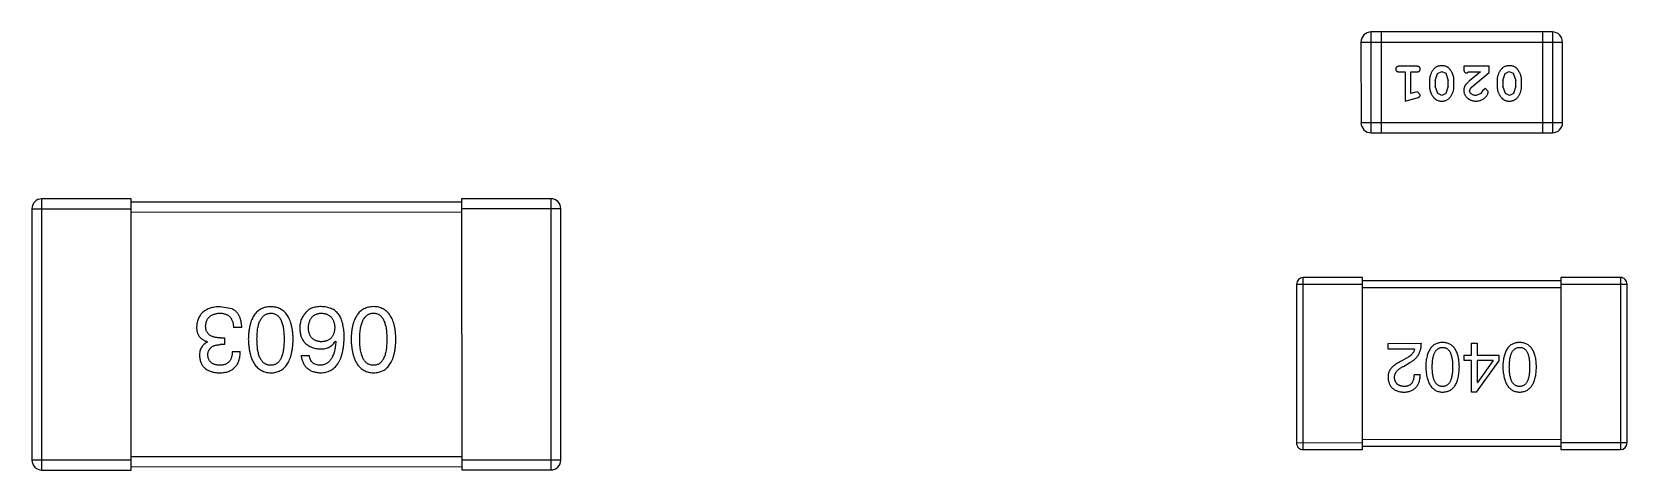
# Model space of a CAD drawing. Header units: inches. Extents: x -29 to 164, y -51 to 83.
# Drawn here: x 15.837 to 20.663, y 14.615 to 15.939 of the extents above; entities that cross this region are included whole.
import ezdxf

# ---------------------------------------------------------------- set-up
doc = ezdxf.new("R2010")
doc.units = ezdxf.units.IN
doc.header["$LTSCALE"] = 1.21
doc.header["$MEASUREMENT"] = 0
doc.layers.get('0').update_dxf_attribs({"linetype": 'CONTINUOUS'})

msp = doc.modelspace()

# ---------------------------------------------------------------- linework, layer by layer
at = {"color": 7, "linetype": 'Continuous'}
for p, q in [((20.437, 15.9394), (19.8884, 15.9393)), ((19.8884, 15.6345), (19.8884, 15.9393)), ((19.9189, 15.9393), (19.9189, 15.6345)), ((20.4065, 15.9394), (20.4066, 15.6346)), ((20.437, 15.9394), (20.4371, 15.6346)), ((19.8579, 15.9088), (20.4675, 15.9089)), ((19.8579, 15.9088), (19.858, 15.665)), ((20.4676, 15.6651), (20.4675, 15.9089)), ((20.0259, 15.8357), (19.9739, 15.8357)), ((20.169, 15.8357), (20.169, 15.8279)), ((20.2461, 15.8357), (20.169, 15.8357)), ((20.2461, 15.8169), (20.2461, 15.8357)), ((19.9739, 15.8184), (19.9913, 15.8184)), ((19.9913, 15.8184), (19.9913, 15.7303)), ((20.0086, 15.7534), (20.0086, 15.8184)), ((20.0086, 15.8184), (20.0259, 15.8184)), ((20.0652, 15.7927), (20.0652, 15.7749)), ((20.0825, 15.7924), (20.0897, 15.8142)), ((20.0825, 15.7924), (20.0825, 15.7752)), ((20.0897, 15.8142), (20.102, 15.82)), ((20.102, 15.82), (20.1142, 15.8147)), ((20.1142, 15.8147), (20.1218, 15.7924)), ((20.1218, 15.7752), (20.1218, 15.7924)), ((20.1391, 15.7749), (20.1391, 15.7927)), ((20.1777, 15.8153), (20.1832, 15.8184)), ((20.1832, 15.8184), (20.2194, 15.8184)), ((20.2194, 15.8184), (20.1858, 15.7914)), ((20.1911, 15.7719), (20.2461, 15.8169)), ((20.2697, 15.7927), (20.2697, 15.775)), ((20.287, 15.7924), (20.2943, 15.8142)), ((20.287, 15.7924), (20.287, 15.7752)), ((20.2943, 15.8142), (20.3065, 15.82)), ((20.3065, 15.82), (20.3187, 15.8147)), ((20.3187, 15.8147), (20.3263, 15.7925)), ((20.3263, 15.7752), (20.3263, 15.7925)), ((20.3436, 15.775), (20.3436, 15.7927)), ((19.9913, 15.7303), (20.0278, 15.7402)), ((20.0236, 15.7576), (20.0086, 15.7534)), ((20.029, 15.7586), (20.0236, 15.7576)), ((20.0369, 15.7494), (20.029, 15.7586)), ((20.0901, 15.7529), (20.0825, 15.7752)), ((20.1022, 15.7476), (20.0901, 15.7529)), ((20.1146, 15.7534), (20.1022, 15.7476)), ((20.1218, 15.7752), (20.1146, 15.7534)), ((20.1863, 15.7622), (20.1911, 15.7719)), ((20.2207, 15.753), (20.2058, 15.7476)), ((20.2257, 15.7615), (20.2207, 15.753)), ((20.2341, 15.7681), (20.2257, 15.7615)), ((20.243, 15.7597), (20.2341, 15.7681)), ((20.2946, 15.7529), (20.287, 15.7752)), ((20.3067, 15.7477), (20.2946, 15.7529)), ((20.3191, 15.7535), (20.3067, 15.7477)), ((20.3263, 15.7752), (20.3191, 15.7535)), ((20.4676, 15.6651), (19.858, 15.665)), ((19.8884, 15.6345), (20.4371, 15.6346)), ((15.8373, 15.405), (16.1373, 15.4051)), ((15.8373, 15.405), (15.8374, 14.645)), ((16.1373, 15.4351), (15.8673, 15.435)), ((15.8674, 14.615), (15.8673, 15.435)), ((16.1374, 14.6151), (16.1373, 15.4351)), ((17.1373, 15.4253), (16.1373, 15.4251)), ((16.1373, 15.3951), (17.1373, 15.3953)), ((17.1373, 15.4353), (17.1374, 14.6153)), ((17.4073, 15.4353), (17.1373, 15.4353)), ((17.1373, 15.4053), (17.4373, 15.4053)), ((17.4073, 15.4353), (17.4074, 14.6153)), ((17.4374, 14.6453), (17.4373, 15.4053)), ((19.6628, 15.1768), (19.8628, 15.1769)), ((19.6628, 15.1768), (19.6629, 14.6968)), ((19.8628, 15.1969), (19.6828, 15.1968)), ((19.6829, 14.6768), (19.6828, 15.1968)), ((19.8629, 14.6769), (19.8628, 15.1969)), ((20.4628, 15.187), (19.8628, 15.1869)), ((19.8628, 15.1669), (20.4628, 15.167)), ((20.4628, 15.197), (20.4629, 14.677)), ((20.6428, 15.197), (20.4628, 15.197)), ((20.4628, 15.177), (20.6628, 15.177)), ((20.6428, 15.197), (20.6429, 14.677)), ((20.6629, 14.697), (20.6628, 15.177)), ((16.4426, 15.1023), (16.4065, 15.1089)), ((16.4076, 15.0149), (16.4196, 15.0149)), ((16.4196, 15.0149), (16.4196, 14.9941)), ((16.4721, 15.0455), (16.447, 15.0455)), ((16.3683, 15.0017), (16.3683, 15.0028)), ((16.4196, 14.9941), (16.4065, 14.9941)), ((16.4437, 14.9733), (16.4677, 14.9734)), ((16.6518, 14.9614), (16.6759, 14.9614)), ((16.7556, 15.0051), (16.7567, 15.004)), ((19.9397, 14.9981), (20.0405, 14.9982)), ((19.9397, 14.9809), (19.9397, 14.9981)), ((20.02, 14.9809), (19.9397, 14.9809)), ((20.1696, 14.9466), (20.1696, 14.9621)), ((20.1696, 14.9621), (20.1917, 14.9621)), ((20.1917, 14.9621), (20.1917, 14.9982)), ((20.1917, 14.9982), (20.2097, 14.9982)), ((20.2097, 14.9982), (20.2097, 14.9621)), ((20.2097, 14.9621), (20.2745, 14.9622)), ((20.2745, 14.9622), (20.2745, 14.9441)), ((19.9954, 14.9531), (19.9798, 14.9441)), ((19.9864, 14.9285), (20.0061, 14.94)), ((20.1917, 14.9466), (20.1696, 14.9466)), ((20.1917, 14.8507), (20.1917, 14.9466)), ((20.2073, 14.8507), (20.2745, 14.9441)), ((20.2097, 14.9466), (20.2097, 14.8794)), ((20.2573, 14.9466), (20.2097, 14.9466)), ((20.2573, 14.9466), (20.2106, 14.8794)), ((20.0184, 14.9039), (20.0372, 14.9039)), ((20.2097, 14.8794), (20.2106, 14.8794)), ((20.2073, 14.8507), (20.1917, 14.8507)), ((19.8629, 14.6969), (19.6629, 14.6968)), ((19.6829, 14.6768), (19.8629, 14.6769)), ((20.4629, 14.707), (19.8629, 14.7069)), ((19.8629, 14.6869), (20.4629, 14.687)), ((20.6629, 14.697), (20.4629, 14.697)), ((20.4629, 14.677), (20.6429, 14.677)), ((16.1374, 14.6451), (15.8374, 14.645)), ((17.1374, 14.6553), (16.1374, 14.6551)), ((16.1374, 14.6251), (17.1374, 14.6253)), ((17.4374, 14.6453), (17.1374, 14.6453)), ((15.8674, 14.615), (16.1374, 14.6151)), ((17.1374, 14.6153), (17.4074, 14.6153))]:
    msp.add_line(p, q, dxfattribs=at)
for centre, radius, start, end in [((19.8884, 15.9088), 0.0305, 90.012, 180.012), ((20.437, 15.9089), 0.0305, 0.012, 90.012), ((19.8884, 15.665), 0.0305, 180.012, 270.012), ((20.4371, 15.6651), 0.0305, 270.012, 0.012), ((15.8673, 15.405), 0.03, 90.012, 180.012), ((17.4073, 15.4053), 0.03, 0.012, 90.012), ((19.6828, 15.1768), 0.02, 90.012, 180.012), ((20.6428, 15.177), 0.02, 0.012, 90.012), ((19.6829, 14.6968), 0.02, 180.012, 270.012), ((20.6429, 14.697), 0.02, 270.012, 0.012), ((15.8674, 14.645), 0.03, 180.012, 270.012), ((17.4074, 14.6453), 0.03, 270.012, 0.012)]:
    msp.add_arc(centre, radius, start, end, dxfattribs=at)
for points, knots in [([(19.9739, 15.8357), (19.973, 15.8357), (19.9714, 15.8356), (19.969, 15.8352), (19.9671, 15.8344), (19.9655, 15.8334), (19.9644, 15.832), (19.9635, 15.8305), (19.963, 15.8288), (19.963, 15.8276), (19.9629, 15.827)], [0, 0, 0, 0, 0.169012, 0.317488, 0.445429, 0.560977, 0.67065, 0.776666, 0.88492, 1, 1, 1, 1]), ([(20.0369, 15.8271), (20.0368, 15.8277), (20.0368, 15.8288), (20.0363, 15.8305), (20.0354, 15.832), (20.0343, 15.8334), (20.0327, 15.8345), (20.0308, 15.8352), (20.0284, 15.8356), (20.0268, 15.8357), (20.0259, 15.8357)], [0, 0, 0, 0, 0.115051, 0.223278, 0.329269, 0.437893, 0.554681, 0.682591, 0.83103, 1, 1, 1, 1]), ([(20.1021, 15.8373), (20.1006, 15.8373), (20.0978, 15.8372), (20.0937, 15.8365), (20.0899, 15.8353), (20.0863, 15.8337), (20.083, 15.8317), (20.08, 15.8292), (20.0771, 15.8263), (20.0747, 15.8229), (20.0725, 15.8193), (20.0705, 15.8156), (20.0689, 15.8119), (20.0675, 15.8081), (20.0665, 15.8043), (20.0657, 15.8005), (20.0653, 15.7966), (20.0652, 15.794), (20.0652, 15.7927)], [0, 0, 0, 0, 0.067217, 0.131051, 0.19272, 0.252824, 0.312745, 0.373449, 0.436041, 0.501494, 0.567761, 0.632087, 0.695096, 0.757109, 0.817993, 0.878657, 0.939311, 1, 1, 1, 1]), ([(20.1391, 15.7927), (20.1391, 15.7938), (20.1391, 15.7959), (20.1388, 15.7991), (20.1383, 15.8022), (20.1376, 15.8053), (20.1367, 15.8083), (20.1356, 15.8113), (20.1343, 15.8143), (20.1328, 15.8172), (20.1313, 15.8199), (20.1296, 15.8224), (20.128, 15.8247), (20.1264, 15.8269), (20.1246, 15.8287), (20.123, 15.8304), (20.1212, 15.8318), (20.1189, 15.8334), (20.1157, 15.835), (20.1115, 15.8363), (20.1069, 15.8372), (20.1037, 15.8372), (20.1021, 15.8373)], [0, 0, 0, 0, 0.049886, 0.09882, 0.148132, 0.19689, 0.246038, 0.295176, 0.345305, 0.395692, 0.445312, 0.491875, 0.535813, 0.577009, 0.616081, 0.652689, 0.687585, 0.720206, 0.785062, 0.85223, 0.923759, 1, 1, 1, 1]), ([(20.3066, 15.8373), (20.3051, 15.8373), (20.3023, 15.8372), (20.2982, 15.8365), (20.2944, 15.8354), (20.2908, 15.8338), (20.2875, 15.8318), (20.2845, 15.8292), (20.2817, 15.8263), (20.2792, 15.8229), (20.277, 15.8193), (20.2751, 15.8156), (20.2734, 15.8119), (20.272, 15.8082), (20.271, 15.8044), (20.2702, 15.8005), (20.2698, 15.7966), (20.2697, 15.794), (20.2697, 15.7927)], [0, 0, 0, 0, 0.067217, 0.131051, 0.19272, 0.252824, 0.312745, 0.373449, 0.436041, 0.501494, 0.567761, 0.632087, 0.695096, 0.757109, 0.817993, 0.878657, 0.939311, 1, 1, 1, 1]), ([(20.3436, 15.7927), (20.3436, 15.7938), (20.3436, 15.7959), (20.3433, 15.7991), (20.3428, 15.8022), (20.3421, 15.8053), (20.3412, 15.8084), (20.3401, 15.8114), (20.3388, 15.8143), (20.3374, 15.8172), (20.3358, 15.8199), (20.3342, 15.8225), (20.3325, 15.8248), (20.3309, 15.8269), (20.3292, 15.8288), (20.3275, 15.8304), (20.3257, 15.8319), (20.3234, 15.8334), (20.3202, 15.8351), (20.316, 15.8364), (20.3114, 15.8372), (20.3082, 15.8373), (20.3066, 15.8373)], [0, 0, 0, 0, 0.049886, 0.09882, 0.148132, 0.19689, 0.246038, 0.295176, 0.345305, 0.395692, 0.445312, 0.491875, 0.535813, 0.577009, 0.616081, 0.652689, 0.687585, 0.720206, 0.785062, 0.85223, 0.923759, 1, 1, 1, 1]), ([(19.9629, 15.827), (19.963, 15.8264), (19.963, 15.8252), (19.9635, 15.8236), (19.9644, 15.8221), (19.9655, 15.8207), (19.9671, 15.8197), (19.969, 15.8189), (19.9714, 15.8184), (19.973, 15.8184), (19.9739, 15.8184)], [0, 0, 0, 0, 0.11517, 0.223509, 0.328254, 0.438012, 0.553651, 0.682263, 0.830856, 1, 1, 1, 1]), ([(20.0259, 15.8184), (20.0268, 15.8184), (20.0284, 15.8185), (20.0308, 15.8189), (20.0327, 15.8197), (20.0343, 15.8207), (20.0354, 15.8221), (20.0363, 15.8236), (20.0368, 15.8253), (20.0368, 15.8264), (20.0369, 15.8271)], [0, 0, 0, 0, 0.169102, 0.317658, 0.446239, 0.563118, 0.671828, 0.776546, 0.884858, 1, 1, 1, 1]), ([(20.169, 15.8279), (20.169, 15.8268), (20.1691, 15.8248), (20.1695, 15.8221), (20.1702, 15.8199), (20.1713, 15.8181), (20.1726, 15.8168), (20.1741, 15.8159), (20.1758, 15.8154), (20.177, 15.8153), (20.1777, 15.8153)], [0, 0, 0, 0, 0.1844, 0.34094, 0.473574, 0.586824, 0.690029, 0.789175, 0.890445, 1, 1, 1, 1]), ([(20.1858, 15.7914), (20.1849, 15.7906), (20.1832, 15.7891), (20.1808, 15.7869), (20.1787, 15.7848), (20.1769, 15.7828), (20.1753, 15.7809), (20.1739, 15.7792), (20.1728, 15.7775), (20.1717, 15.7755), (20.1706, 15.7729), (20.1697, 15.7698), (20.1691, 15.7665), (20.1691, 15.7642), (20.169, 15.7631)], [0, 0, 0, 0, 0.103002, 0.197728, 0.285279, 0.365235, 0.437224, 0.502446, 0.560545, 0.611446, 0.707576, 0.80349, 0.900532, 1, 1, 1, 1]), ([(20.0278, 15.7402), (20.0287, 15.7404), (20.0303, 15.7409), (20.0323, 15.7418), (20.034, 15.7427), (20.0352, 15.7437), (20.036, 15.7449), (20.0365, 15.7462), (20.0369, 15.7477), (20.0369, 15.7488), (20.0369, 15.7494)], [0, 0, 0, 0, 0.187321, 0.344927, 0.475328, 0.579604, 0.674244, 0.773631, 0.882025, 1, 1, 1, 1]), ([(20.0652, 15.7749), (20.0652, 15.7738), (20.0653, 15.7717), (20.0655, 15.7685), (20.0661, 15.7654), (20.0668, 15.7623), (20.0677, 15.7592), (20.0688, 15.7562), (20.0701, 15.7532), (20.0716, 15.7504), (20.0732, 15.7476), (20.0748, 15.7451), (20.0765, 15.7428), (20.0781, 15.7407), (20.0799, 15.7388), (20.0816, 15.7372), (20.0833, 15.7357), (20.0857, 15.7342), (20.0888, 15.7326), (20.093, 15.7313), (20.0976, 15.7305), (20.1007, 15.7304), (20.1023, 15.7303)], [0, 0, 0, 0, 0.049855, 0.099516, 0.148482, 0.19758, 0.246804, 0.296268, 0.346517, 0.397047, 0.446826, 0.49336, 0.537801, 0.579207, 0.617974, 0.654833, 0.689171, 0.722088, 0.786392, 0.853518, 0.924186, 1, 1, 1, 1]), ([(20.1023, 15.7303), (20.1038, 15.7304), (20.1066, 15.7304), (20.1107, 15.7311), (20.1145, 15.7323), (20.1181, 15.7338), (20.1214, 15.7359), (20.1244, 15.7384), (20.1272, 15.7414), (20.1297, 15.7448), (20.1319, 15.7484), (20.1338, 15.7521), (20.1355, 15.7558), (20.1368, 15.7595), (20.1379, 15.7633), (20.1386, 15.7672), (20.1391, 15.771), (20.1391, 15.7736), (20.1391, 15.7749)], [0, 0, 0, 0, 0.06692, 0.130834, 0.19258, 0.252759, 0.312631, 0.373411, 0.436359, 0.501894, 0.568244, 0.632472, 0.69556, 0.757163, 0.818592, 0.878885, 0.939235, 1, 1, 1, 1]), ([(20.169, 15.7631), (20.1691, 15.762), (20.1691, 15.7598), (20.1696, 15.7565), (20.1704, 15.7534), (20.1716, 15.7505), (20.173, 15.7476), (20.1748, 15.7449), (20.1769, 15.7423), (20.1793, 15.7399), (20.182, 15.7376), (20.1848, 15.7357), (20.1878, 15.734), (20.1911, 15.7326), (20.1945, 15.7316), (20.1981, 15.7309), (20.2018, 15.7304), (20.2044, 15.7304), (20.2057, 15.7303)], [0, 0, 0, 0, 0.060981, 0.120256, 0.178148, 0.236115, 0.293993, 0.352864, 0.413358, 0.476056, 0.539296, 0.602396, 0.665116, 0.728325, 0.792919, 0.859317, 0.928302, 1, 1, 1, 1]), ([(20.2058, 15.7476), (20.2044, 15.7477), (20.2017, 15.7478), (20.1979, 15.7486), (20.1945, 15.75), (20.1917, 15.7519), (20.1893, 15.7542), (20.1876, 15.7567), (20.1865, 15.7594), (20.1864, 15.7612), (20.1863, 15.7622)], [0, 0, 0, 0, 0.156344, 0.299348, 0.4327, 0.561, 0.682299, 0.791883, 0.89611, 1, 1, 1, 1]), ([(20.2057, 15.7303), (20.2074, 15.7304), (20.2108, 15.7305), (20.2157, 15.7314), (20.2204, 15.7328), (20.2249, 15.7348), (20.2291, 15.7372), (20.2327, 15.7401), (20.2359, 15.7433), (20.2384, 15.7469), (20.2404, 15.7505), (20.2418, 15.7538), (20.2428, 15.7568), (20.2429, 15.7588), (20.243, 15.7597)], [0, 0, 0, 0, 0.098286, 0.193983, 0.289056, 0.384352, 0.477435, 0.566197, 0.652355, 0.737986, 0.818188, 0.887401, 0.94802, 1, 1, 1, 1]), ([(20.2697, 15.775), (20.2697, 15.7739), (20.2698, 15.7717), (20.2701, 15.7686), (20.2706, 15.7654), (20.2713, 15.7623), (20.2722, 15.7593), (20.2733, 15.7563), (20.2746, 15.7533), (20.2761, 15.7504), (20.2777, 15.7477), (20.2793, 15.7451), (20.281, 15.7428), (20.2827, 15.7407), (20.2844, 15.7388), (20.2861, 15.7372), (20.2878, 15.7358), (20.2902, 15.7342), (20.2934, 15.7326), (20.2975, 15.7313), (20.3021, 15.7305), (20.3052, 15.7304), (20.3069, 15.7304)], [0, 0, 0, 0, 0.049855, 0.099516, 0.148482, 0.19758, 0.246804, 0.296268, 0.346517, 0.397047, 0.446826, 0.49336, 0.537801, 0.579207, 0.617974, 0.654833, 0.689171, 0.722088, 0.786392, 0.853518, 0.924186, 1, 1, 1, 1]), ([(20.3069, 15.7304), (20.3083, 15.7304), (20.3111, 15.7305), (20.3152, 15.7312), (20.319, 15.7323), (20.3226, 15.7339), (20.3259, 15.736), (20.3289, 15.7385), (20.3317, 15.7414), (20.3342, 15.7448), (20.3364, 15.7484), (20.3383, 15.7521), (20.34, 15.7558), (20.3413, 15.7596), (20.3424, 15.7634), (20.3431, 15.7672), (20.3436, 15.7711), (20.3436, 15.7737), (20.3436, 15.775)], [0, 0, 0, 0, 0.06692, 0.130834, 0.19258, 0.252759, 0.312631, 0.373411, 0.436359, 0.501894, 0.568244, 0.632472, 0.69556, 0.757163, 0.818592, 0.878885, 0.939235, 1, 1, 1, 1]), ([(16.4065, 15.1089), (16.4038, 15.1087), (16.3984, 15.1085), (16.3907, 15.1076), (16.3835, 15.1061), (16.3767, 15.1043), (16.3705, 15.1021), (16.3648, 15.0993), (16.3595, 15.0962), (16.3548, 15.0926), (16.3506, 15.0885), (16.3469, 15.084), (16.3437, 15.079), (16.341, 15.0736), (16.3388, 15.0677), (16.3372, 15.0614), (16.336, 15.0547), (16.3356, 15.05), (16.3355, 15.0476)], [0, 0, 0, 0, 0.078078, 0.151942, 0.221594, 0.28726, 0.350176, 0.409768, 0.467648, 0.523784, 0.578904, 0.634014, 0.689819, 0.746826, 0.805875, 0.867063, 0.931764, 1, 1, 1, 1]), ([(16.5597, 15.1089), (16.5571, 15.1088), (16.5519, 15.1085), (16.5444, 15.1073), (16.5374, 15.1052), (16.5309, 15.1025), (16.5249, 15.0989), (16.5193, 15.0946), (16.5143, 15.0896), (16.5098, 15.0837), (16.5059, 15.0772), (16.5024, 15.0698), (16.4994, 15.0618), (16.4969, 15.053), (16.4949, 15.0434), (16.4934, 15.0331), (16.4924, 15.0221), (16.4921, 15.0144), (16.492, 15.0105)], [0, 0, 0, 0, 0.059134, 0.115603, 0.169236, 0.221572, 0.273254, 0.32474, 0.377319, 0.431815, 0.488555, 0.548609, 0.612242, 0.680182, 0.75251, 0.829782, 0.91231, 1, 1, 1, 1]), ([(16.6275, 15.0105), (16.6274, 15.0145), (16.6271, 15.0221), (16.6261, 15.0332), (16.6246, 15.0435), (16.6226, 15.053), (16.6201, 15.0618), (16.6171, 15.0699), (16.6137, 15.0772), (16.6096, 15.0837), (16.6052, 15.0896), (16.6002, 15.0947), (16.5946, 15.0989), (16.5886, 15.1025), (16.5821, 15.1052), (16.5751, 15.1073), (16.5676, 15.1085), (16.5624, 15.1088), (16.5597, 15.1089)], [0, 0, 0, 0, 0.087693, 0.170223, 0.247496, 0.319826, 0.387768, 0.451403, 0.511459, 0.568358, 0.622671, 0.675251, 0.726739, 0.778422, 0.830759, 0.884394, 0.940865, 1, 1, 1, 1]), ([(16.7163, 15.1089), (16.7135, 15.109), (16.7081, 15.1091), (16.7003, 15.1084), (16.6931, 15.1073), (16.6866, 15.1055), (16.6807, 15.1032), (16.6755, 15.1002), (16.6709, 15.0968), (16.6684, 15.0939), (16.6671, 15.0925)], [0, 0, 0, 0, 0.156782, 0.301945, 0.436395, 0.561474, 0.678489, 0.78853, 0.894967, 1, 1, 1, 1]), ([(16.7676, 15.0827), (16.7662, 15.0847), (16.7632, 15.0887), (16.758, 15.0938), (16.7523, 15.0983), (16.7461, 15.102), (16.7394, 15.1049), (16.7321, 15.107), (16.7244, 15.1085), (16.719, 15.1088), (16.7163, 15.1089)], [0, 0, 0, 0, 0.125033, 0.246266, 0.36603, 0.485265, 0.606781, 0.732144, 0.862551, 1, 1, 1, 1]), ([(16.8706, 15.109), (16.868, 15.1088), (16.8628, 15.1086), (16.8553, 15.1073), (16.8483, 15.1053), (16.8418, 15.1025), (16.8357, 15.099), (16.8302, 15.0947), (16.8252, 15.0896), (16.8207, 15.0838), (16.8167, 15.0772), (16.8133, 15.0699), (16.8103, 15.0618), (16.8078, 15.053), (16.8058, 15.0435), (16.8043, 15.0332), (16.8033, 15.0221), (16.803, 15.0145), (16.8029, 15.0106)], [0, 0, 0, 0, 0.059134, 0.115603, 0.169236, 0.221572, 0.273254, 0.32474, 0.377319, 0.431815, 0.488555, 0.548609, 0.612242, 0.680182, 0.75251, 0.829782, 0.91231, 1, 1, 1, 1]), ([(16.9384, 15.0106), (16.9383, 15.0145), (16.938, 15.0222), (16.937, 15.0332), (16.9355, 15.0435), (16.9335, 15.0531), (16.931, 15.0619), (16.928, 15.0699), (16.9245, 15.0773), (16.9205, 15.0838), (16.916, 15.0897), (16.911, 15.0947), (16.9055, 15.099), (16.8995, 15.1026), (16.893, 15.1053), (16.886, 15.1074), (16.8784, 15.1086), (16.8733, 15.1088), (16.8706, 15.109)], [0, 0, 0, 0, 0.087693, 0.170223, 0.247496, 0.319826, 0.387768, 0.451403, 0.511459, 0.568358, 0.622671, 0.675251, 0.726739, 0.778422, 0.830759, 0.884394, 0.940865, 1, 1, 1, 1]), ([(16.3628, 15.0509), (16.3629, 15.0524), (16.3631, 15.0552), (16.3639, 15.0594), (16.3649, 15.0632), (16.3662, 15.0668), (16.3678, 15.0702), (16.3697, 15.0733), (16.372, 15.076), (16.3745, 15.0786), (16.3773, 15.0809), (16.3805, 15.0829), (16.3839, 15.0846), (16.3876, 15.0861), (16.3917, 15.0872), (16.396, 15.0882), (16.4006, 15.0889), (16.4038, 15.0891), (16.4054, 15.0892)], [0, 0, 0, 0, 0.068514, 0.133941, 0.195994, 0.255362, 0.312994, 0.369441, 0.424687, 0.480522, 0.537148, 0.594801, 0.654411, 0.716817, 0.781981, 0.850498, 0.923306, 1, 1, 1, 1]), ([(16.4054, 15.0892), (16.407, 15.0892), (16.4102, 15.0891), (16.4148, 15.0886), (16.4191, 15.0877), (16.4231, 15.0865), (16.4268, 15.085), (16.4302, 15.0831), (16.4333, 15.0809), (16.4361, 15.0783), (16.4385, 15.0754), (16.4407, 15.0721), (16.4425, 15.0685), (16.444, 15.0646), (16.4453, 15.0603), (16.4461, 15.0556), (16.4468, 15.0507), (16.4469, 15.0472), (16.447, 15.0455)], [0, 0, 0, 0, 0.071272, 0.13882, 0.201858, 0.262757, 0.320043, 0.376709, 0.431462, 0.486034, 0.541209, 0.597703, 0.65589, 0.717768, 0.782056, 0.850407, 0.92277, 1, 1, 1, 1]), ([(16.4721, 15.0455), (16.472, 15.0473), (16.4719, 15.0508), (16.4715, 15.0559), (16.4708, 15.0607), (16.4699, 15.0654), (16.4688, 15.0698), (16.4675, 15.0739), (16.4659, 15.0778), (16.4642, 15.0815), (16.4623, 15.085), (16.4601, 15.0882), (16.4577, 15.0912), (16.4551, 15.0939), (16.4523, 15.0964), (16.4493, 15.0986), (16.446, 15.1006), (16.4437, 15.1018), (16.4426, 15.1023)], [0, 0, 0, 0, 0.078937, 0.154495, 0.226898, 0.296844, 0.363348, 0.427781, 0.48946, 0.549586, 0.607902, 0.664733, 0.720805, 0.776157, 0.831175, 0.886736, 0.943094, 1, 1, 1, 1]), ([(16.5182, 15.0105), (16.5183, 15.0137), (16.5183, 15.0197), (16.5188, 15.0285), (16.5196, 15.0367), (16.5207, 15.0444), (16.5222, 15.0514), (16.5239, 15.0578), (16.526, 15.0637), (16.5285, 15.0689), (16.5312, 15.0736), (16.5343, 15.0776), (16.5377, 15.0811), (16.5415, 15.084), (16.5456, 15.0862), (16.55, 15.0879), (16.5548, 15.0889), (16.5581, 15.0891), (16.5598, 15.0892)], [0, 0, 0, 0, 0.094834, 0.184067, 0.267029, 0.344713, 0.417334, 0.484367, 0.546941, 0.604717, 0.65953, 0.710539, 0.759381, 0.806382, 0.853027, 0.900623, 0.949121, 1, 1, 1, 1]), ([(16.5598, 15.0892), (16.5614, 15.0892), (16.5646, 15.089), (16.5692, 15.0881), (16.5736, 15.0866), (16.5775, 15.0844), (16.5812, 15.0816), (16.5846, 15.0782), (16.5875, 15.0741), (16.5902, 15.0695), (16.5926, 15.0642), (16.5947, 15.0584), (16.5963, 15.0519), (16.5978, 15.0448), (16.5989, 15.0371), (16.5996, 15.0288), (16.6001, 15.0199), (16.6002, 15.0137), (16.6002, 15.0105)], [0, 0, 0, 0, 0.049766, 0.097012, 0.143225, 0.188786, 0.235079, 0.282962, 0.333687, 0.387747, 0.445963, 0.508657, 0.576545, 0.649868, 0.72822, 0.812712, 0.903543, 1, 1, 1, 1]), ([(16.6671, 15.0925), (16.6655, 15.0908), (16.6624, 15.0873), (16.6584, 15.0818), (16.655, 15.0759), (16.6522, 15.0699), (16.6501, 15.0636), (16.6485, 15.0571), (16.6476, 15.0503), (16.6475, 15.0457), (16.6474, 15.0433)], [0, 0, 0, 0, 0.129393, 0.255335, 0.378531, 0.500878, 0.622934, 0.746191, 0.87096, 1, 1, 1, 1]), ([(16.6737, 15.0444), (16.6738, 15.0462), (16.674, 15.0495), (16.6747, 15.0544), (16.6756, 15.0589), (16.6768, 15.0632), (16.6782, 15.0671), (16.68, 15.0707), (16.682, 15.074), (16.6843, 15.077), (16.6868, 15.0796), (16.6896, 15.082), (16.6927, 15.084), (16.696, 15.0857), (16.6996, 15.0871), (16.7035, 15.0882), (16.7076, 15.0889), (16.7104, 15.0891), (16.7119, 15.0893)], [0, 0, 0, 0, 0.078863, 0.153308, 0.223539, 0.289857, 0.35341, 0.413572, 0.471721, 0.528235, 0.584279, 0.638781, 0.69466, 0.751251, 0.809198, 0.869697, 0.933318, 1, 1, 1, 1]), ([(16.7119, 15.0893), (16.7135, 15.0892), (16.7166, 15.0891), (16.7211, 15.0884), (16.7253, 15.0875), (16.7292, 15.0862), (16.7329, 15.0846), (16.7362, 15.0826), (16.7393, 15.0804), (16.742, 15.0778), (16.7445, 15.0749), (16.7466, 15.0716), (16.7486, 15.0681), (16.7501, 15.0642), (16.7514, 15.06), (16.7524, 15.0555), (16.7531, 15.0506), (16.7533, 15.0473), (16.7534, 15.0455)], [0, 0, 0, 0, 0.070403, 0.137196, 0.200053, 0.260887, 0.31876, 0.37535, 0.430743, 0.485927, 0.541678, 0.598832, 0.657726, 0.719441, 0.783504, 0.851852, 0.923533, 1, 1, 1, 1]), ([(16.7819, 15.0149), (16.7818, 15.0185), (16.7818, 15.0254), (16.7811, 15.0354), (16.78, 15.0448), (16.7784, 15.0536), (16.7765, 15.0618), (16.774, 15.0694), (16.7711, 15.0763), (16.7688, 15.0806), (16.7676, 15.0827)], [0, 0, 0, 0, 0.151498, 0.29521, 0.430242, 0.557137, 0.677306, 0.790845, 0.898111, 1, 1, 1, 1]), ([(16.8291, 15.0106), (16.8291, 15.0137), (16.8292, 15.0198), (16.8297, 15.0286), (16.8305, 15.0368), (16.8316, 15.0444), (16.833, 15.0515), (16.8348, 15.0579), (16.8369, 15.0637), (16.8393, 15.069), (16.8421, 15.0736), (16.8452, 15.0777), (16.8486, 15.0812), (16.8524, 15.084), (16.8565, 15.0863), (16.8609, 15.0879), (16.8657, 15.089), (16.8689, 15.0892), (16.8706, 15.0893)], [0, 0, 0, 0, 0.094834, 0.184067, 0.267029, 0.344713, 0.417334, 0.484367, 0.546941, 0.604717, 0.65953, 0.710539, 0.759381, 0.806382, 0.853027, 0.900623, 0.949121, 1, 1, 1, 1]), ([(16.8706, 15.0893), (16.8723, 15.0892), (16.8754, 15.0891), (16.8801, 15.0882), (16.8844, 15.0867), (16.8884, 15.0844), (16.8921, 15.0817), (16.8954, 15.0782), (16.8984, 15.0742), (16.9011, 15.0695), (16.9035, 15.0643), (16.9055, 15.0584), (16.9072, 15.0519), (16.9087, 15.0449), (16.9097, 15.0372), (16.9105, 15.0289), (16.911, 15.0199), (16.911, 15.0138), (16.9111, 15.0106)], [0, 0, 0, 0, 0.049766, 0.097012, 0.143225, 0.188786, 0.235079, 0.282962, 0.333687, 0.387747, 0.445963, 0.508657, 0.576545, 0.649868, 0.72822, 0.812712, 0.903543, 1, 1, 1, 1]), ([(16.3355, 15.0476), (16.3355, 15.0462), (16.3355, 15.0434), (16.336, 15.0393), (16.3365, 15.0354), (16.3375, 15.0318), (16.3386, 15.0283), (16.34, 15.0249), (16.3417, 15.0218), (16.3436, 15.0189), (16.3458, 15.0162), (16.3483, 15.0137), (16.351, 15.0114), (16.3539, 15.0092), (16.3572, 15.0074), (16.3606, 15.0056), (16.3643, 15.0041), (16.3669, 15.0033), (16.3683, 15.0028)], [0, 0, 0, 0, 0.071215, 0.138707, 0.20396, 0.266995, 0.327734, 0.387609, 0.445602, 0.503345, 0.561136, 0.618597, 0.677672, 0.738255, 0.799989, 0.863961, 0.930555, 1, 1, 1, 1]), ([(16.4076, 15.0149), (16.4058, 15.0149), (16.4023, 15.0149), (16.3972, 15.0154), (16.3925, 15.016), (16.3881, 15.0171), (16.384, 15.0183), (16.3803, 15.0198), (16.377, 15.0217), (16.374, 15.0238), (16.3713, 15.0262), (16.3691, 15.0289), (16.3671, 15.0319), (16.3655, 15.0352), (16.3643, 15.0387), (16.3634, 15.0425), (16.3629, 15.0466), (16.3628, 15.0495), (16.3628, 15.0509)], [0, 0, 0, 0, 0.082495, 0.159728, 0.232496, 0.300725, 0.365163, 0.425859, 0.483728, 0.538892, 0.592921, 0.646195, 0.699968, 0.754746, 0.811387, 0.870806, 0.933482, 1, 1, 1, 1]), ([(16.492, 15.0105), (16.4922, 15.0065), (16.4925, 14.9987), (16.4937, 14.9874), (16.4953, 14.9768), (16.4973, 14.967), (16.4999, 14.958), (16.5029, 14.9497), (16.5064, 14.9422), (16.5104, 14.9354), (16.5149, 14.9294), (16.5199, 14.9241), (16.5254, 14.9196), (16.5313, 14.9159), (16.5378, 14.913), (16.5447, 14.9108), (16.5521, 14.9094), (16.5572, 14.909), (16.5598, 14.9089)], [0, 0, 0, 0, 0.088475, 0.171606, 0.249595, 0.322626, 0.391327, 0.455765, 0.516374, 0.573675, 0.628522, 0.681161, 0.732559, 0.783563, 0.83504, 0.887639, 0.942585, 1, 1, 1, 1]), ([(16.5598, 14.9318), (16.5581, 14.9319), (16.5548, 14.932), (16.5501, 14.9329), (16.5456, 14.9345), (16.5415, 14.9366), (16.5378, 14.9395), (16.5343, 14.9429), (16.5313, 14.9469), (16.5285, 14.9516), (16.5261, 14.9568), (16.5239, 14.9627), (16.5222, 14.9692), (16.5207, 14.9763), (16.5196, 14.9839), (16.5188, 14.9923), (16.5183, 15.0012), (16.5183, 15.0074), (16.5182, 15.0105)], [0, 0, 0, 0, 0.050604, 0.098688, 0.145699, 0.191791, 0.238625, 0.286717, 0.337546, 0.391814, 0.449755, 0.512106, 0.579685, 0.652048, 0.730262, 0.814146, 0.904281, 1, 1, 1, 1]), ([(16.5598, 14.9089), (16.5624, 14.909), (16.5676, 14.9092), (16.5751, 14.9105), (16.5821, 14.9127), (16.5887, 14.9155), (16.5947, 14.9192), (16.6002, 14.9236), (16.6052, 14.9289), (16.6097, 14.9349), (16.6137, 14.9417), (16.6171, 14.9492), (16.6202, 14.9576), (16.6226, 14.9667), (16.6247, 14.9765), (16.6261, 14.9872), (16.6271, 14.9986), (16.6274, 15.0065), (16.6275, 15.0105)], [0, 0, 0, 0, 0.057911, 0.113262, 0.165956, 0.217443, 0.268511, 0.319665, 0.372, 0.426129, 0.483365, 0.543779, 0.607756, 0.676562, 0.749704, 0.827713, 0.911177, 1, 1, 1, 1]), ([(16.6002, 15.0105), (16.6002, 15.0074), (16.6001, 15.0012), (16.5996, 14.9923), (16.5989, 14.984), (16.5978, 14.9763), (16.5963, 14.9692), (16.5947, 14.9627), (16.5926, 14.9568), (16.5902, 14.9516), (16.5876, 14.9469), (16.5846, 14.9429), (16.5812, 14.9395), (16.5776, 14.9367), (16.5736, 14.9345), (16.5693, 14.9329), (16.5646, 14.932), (16.5614, 14.9319), (16.5598, 14.9318)], [0, 0, 0, 0, 0.096452, 0.187278, 0.271765, 0.350519, 0.423437, 0.491321, 0.554011, 0.612224, 0.666281, 0.717003, 0.764884, 0.811423, 0.856783, 0.902993, 0.950236, 1, 1, 1, 1]), ([(16.6474, 15.0433), (16.6476, 15.041), (16.6478, 15.0364), (16.6488, 15.0298), (16.6502, 15.0236), (16.652, 15.0178), (16.6543, 15.0124), (16.6571, 15.0074), (16.6603, 15.0028), (16.6641, 14.9987), (16.6682, 14.9951), (16.6728, 14.9917), (16.6779, 14.9889), (16.6834, 14.9865), (16.6893, 14.9844), (16.6957, 14.9829), (16.7026, 14.9817), (16.7073, 14.9813), (16.7097, 14.9811)], [0, 0, 0, 0, 0.071527, 0.139094, 0.20346, 0.264939, 0.323904, 0.381383, 0.437591, 0.493343, 0.549401, 0.606085, 0.664838, 0.725424, 0.788712, 0.855452, 0.925772, 1, 1, 1, 1]), ([(16.713, 15.0029), (16.7115, 15.003), (16.7086, 15.0031), (16.7043, 15.0037), (16.7004, 15.0046), (16.6966, 15.0058), (16.6932, 15.0074), (16.69, 15.0092), (16.6872, 15.0114), (16.6845, 15.0138), (16.6822, 15.0166), (16.6801, 15.0196), (16.6784, 15.023), (16.6769, 15.0267), (16.6757, 15.0307), (16.6747, 15.035), (16.674, 15.0396), (16.6738, 15.0428), (16.6737, 15.0444)], [0, 0, 0, 0, 0.069884, 0.136529, 0.199638, 0.259844, 0.317774, 0.374356, 0.430026, 0.485148, 0.5409, 0.597889, 0.657472, 0.718614, 0.783613, 0.85129, 0.923712, 1, 1, 1, 1]), ([(16.7098, 14.9089), (16.7126, 14.9091), (16.7181, 14.9094), (16.7261, 14.9109), (16.7336, 14.9132), (16.7405, 14.9162), (16.747, 14.9201), (16.7528, 14.9248), (16.7582, 14.9303), (16.7629, 14.9366), (16.7672, 14.9436), (16.7709, 14.9515), (16.7741, 14.9601), (16.7767, 14.9696), (16.7788, 14.9798), (16.7804, 14.9908), (16.7815, 15.0026), (16.7817, 15.0108), (16.7819, 15.0149)], [0, 0, 0, 0, 0.058957, 0.115262, 0.16907, 0.221312, 0.273147, 0.324961, 0.377649, 0.432026, 0.488925, 0.549039, 0.612912, 0.680653, 0.753056, 0.830314, 0.912483, 1, 1, 1, 1]), ([(16.7534, 15.0455), (16.7533, 15.0439), (16.7531, 15.0406), (16.7524, 15.0359), (16.7514, 15.0314), (16.7502, 15.0273), (16.7486, 15.0235), (16.7468, 15.0201), (16.7447, 15.0169), (16.7423, 15.0141), (16.7396, 15.0116), (16.7366, 15.0094), (16.7334, 15.0074), (16.7299, 15.0059), (16.7261, 15.0047), (16.722, 15.0037), (16.7176, 15.0031), (16.7146, 15.003), (16.713, 15.0029)], [0, 0, 0, 0, 0.076072, 0.148369, 0.216753, 0.281358, 0.342792, 0.401604, 0.458929, 0.514444, 0.569818, 0.625343, 0.681554, 0.739608, 0.800134, 0.863477, 0.929547, 1, 1, 1, 1]), ([(16.8029, 15.0106), (16.8031, 15.0066), (16.8034, 14.9988), (16.8045, 14.9874), (16.8062, 14.9769), (16.8082, 14.9671), (16.8107, 14.9581), (16.8138, 14.9498), (16.8173, 14.9422), (16.8213, 14.9355), (16.8258, 14.9295), (16.8308, 14.9242), (16.8362, 14.9197), (16.8422, 14.916), (16.8486, 14.9131), (16.8555, 14.9109), (16.8629, 14.9094), (16.868, 14.9091), (16.8707, 14.909)], [0, 0, 0, 0, 0.088475, 0.171606, 0.249595, 0.322626, 0.391327, 0.455765, 0.516374, 0.573675, 0.628522, 0.681161, 0.732559, 0.783563, 0.83504, 0.887639, 0.942585, 1, 1, 1, 1]), ([(16.8707, 14.9319), (16.869, 14.932), (16.8657, 14.9321), (16.8609, 14.933), (16.8565, 14.9345), (16.8524, 14.9367), (16.8487, 14.9395), (16.8452, 14.9429), (16.8421, 14.947), (16.8393, 14.9516), (16.8369, 14.9569), (16.8348, 14.9628), (16.8331, 14.9692), (16.8316, 14.9763), (16.8305, 14.984), (16.8297, 14.9923), (16.8292, 15.0013), (16.8291, 15.0074), (16.8291, 15.0106)], [0, 0, 0, 0, 0.050604, 0.098688, 0.145699, 0.191791, 0.238625, 0.286717, 0.337546, 0.391814, 0.449755, 0.512106, 0.579685, 0.652048, 0.730262, 0.814146, 0.904281, 1, 1, 1, 1]), ([(16.8707, 14.909), (16.8733, 14.9091), (16.8785, 14.9093), (16.886, 14.9106), (16.893, 14.9127), (16.8995, 14.9156), (16.9056, 14.9192), (16.9111, 14.9237), (16.9161, 14.9289), (16.9205, 14.935), (16.9246, 14.9417), (16.928, 14.9493), (16.931, 14.9576), (16.9335, 14.9667), (16.9355, 14.9766), (16.937, 14.9873), (16.938, 14.9987), (16.9383, 15.0065), (16.9384, 15.0106)], [0, 0, 0, 0, 0.057911, 0.113262, 0.165956, 0.217443, 0.268511, 0.319665, 0.372, 0.426129, 0.483365, 0.543779, 0.607756, 0.676562, 0.749704, 0.827713, 0.911177, 1, 1, 1, 1]), ([(16.9111, 15.0106), (16.911, 15.0074), (16.911, 15.0013), (16.9105, 14.9924), (16.9097, 14.984), (16.9087, 14.9763), (16.9072, 14.9693), (16.9056, 14.9628), (16.9035, 14.9569), (16.9011, 14.9517), (16.8984, 14.947), (16.8955, 14.943), (16.8921, 14.9396), (16.8884, 14.9367), (16.8844, 14.9345), (16.8801, 14.933), (16.8755, 14.9321), (16.8723, 14.932), (16.8707, 14.9319)], [0, 0, 0, 0, 0.096452, 0.187278, 0.271765, 0.350519, 0.423437, 0.491321, 0.554011, 0.612224, 0.666281, 0.717003, 0.764884, 0.811423, 0.856783, 0.902993, 0.950236, 1, 1, 1, 1]), ([(16.3683, 15.0017), (16.3664, 15.0008), (16.3626, 14.9989), (16.3577, 14.9952), (16.3535, 14.9909), (16.3501, 14.9859), (16.3475, 14.9804), (16.3456, 14.9742), (16.3444, 14.9674), (16.3443, 14.9627), (16.3442, 14.9602)], [0, 0, 0, 0, 0.125227, 0.244792, 0.361427, 0.478215, 0.59667, 0.722058, 0.856314, 1, 1, 1, 1]), ([(16.3442, 14.9602), (16.3444, 14.9582), (16.3447, 14.9543), (16.3458, 14.9487), (16.3473, 14.9435), (16.3491, 14.9386), (16.3514, 14.9341), (16.3542, 14.9299), (16.3573, 14.9261), (16.3609, 14.9227), (16.3649, 14.9196), (16.3693, 14.917), (16.3741, 14.9147), (16.3794, 14.9128), (16.385, 14.9112), (16.3911, 14.9101), (16.3976, 14.9092), (16.4021, 14.909), (16.4044, 14.9089)], [0, 0, 0, 0, 0.067521, 0.132139, 0.193339, 0.252064, 0.309083, 0.364848, 0.420021, 0.475612, 0.532002, 0.589602, 0.649896, 0.712634, 0.778603, 0.848416, 0.922155, 1, 1, 1, 1]), ([(16.3694, 14.9624), (16.3694, 14.9636), (16.3696, 14.9661), (16.3701, 14.9696), (16.3709, 14.9728), (16.372, 14.9758), (16.3734, 14.9786), (16.3751, 14.9812), (16.377, 14.9836), (16.3792, 14.9857), (16.3817, 14.9876), (16.3844, 14.9892), (16.3874, 14.9906), (16.3907, 14.9918), (16.3943, 14.9927), (16.3981, 14.9934), (16.4022, 14.9939), (16.4051, 14.994), (16.4065, 14.9941)], [0, 0, 0, 0, 0.067741, 0.131599, 0.192143, 0.249977, 0.306453, 0.361639, 0.416449, 0.471489, 0.527582, 0.584873, 0.644974, 0.70814, 0.77492, 0.845909, 0.920585, 1, 1, 1, 1]), ([(16.4054, 14.9318), (16.4041, 14.9319), (16.4014, 14.932), (16.3975, 14.9325), (16.3939, 14.9332), (16.3905, 14.934), (16.3874, 14.9352), (16.3845, 14.9366), (16.3818, 14.9381), (16.3795, 14.9399), (16.3773, 14.942), (16.3755, 14.9443), (16.3738, 14.9467), (16.3724, 14.9494), (16.3713, 14.9524), (16.3704, 14.9555), (16.3697, 14.9589), (16.3695, 14.9612), (16.3694, 14.9624)], [0, 0, 0, 0, 0.078051, 0.151197, 0.220412, 0.286742, 0.34933, 0.409464, 0.467368, 0.52298, 0.578639, 0.633998, 0.690142, 0.746855, 0.805868, 0.867776, 0.932345, 1, 1, 1, 1]), ([(16.4044, 14.9089), (16.4069, 14.9089), (16.4118, 14.9091), (16.4188, 14.91), (16.4255, 14.9113), (16.4316, 14.9132), (16.4373, 14.9155), (16.4425, 14.9183), (16.4472, 14.9216), (16.4514, 14.9255), (16.4552, 14.9298), (16.4584, 14.9346), (16.4612, 14.9399), (16.4635, 14.9456), (16.4653, 14.9519), (16.4666, 14.9586), (16.4675, 14.9658), (16.4676, 14.9708), (16.4677, 14.9734)], [0, 0, 0, 0, 0.073232, 0.142595, 0.207997, 0.270074, 0.329156, 0.386529, 0.441846, 0.496976, 0.551877, 0.607941, 0.665637, 0.725446, 0.788542, 0.855101, 0.925196, 1, 1, 1, 1]), ([(16.4437, 14.9733), (16.4436, 14.9717), (16.4435, 14.9684), (16.4429, 14.9637), (16.4421, 14.9593), (16.441, 14.9552), (16.4396, 14.9515), (16.4379, 14.9481), (16.4359, 14.9449), (16.4336, 14.9422), (16.4311, 14.9397), (16.4283, 14.9376), (16.4251, 14.9358), (16.4217, 14.9343), (16.4181, 14.9332), (16.4141, 14.9324), (16.4099, 14.9319), (16.4069, 14.9318), (16.4054, 14.9318)], [0, 0, 0, 0, 0.078134, 0.15164, 0.221358, 0.286689, 0.348614, 0.407697, 0.464247, 0.520153, 0.574432, 0.629291, 0.684538, 0.742032, 0.801329, 0.863637, 0.930123, 1, 1, 1, 1]), ([(16.6518, 14.9614), (16.6521, 14.9594), (16.6526, 14.9555), (16.6539, 14.9499), (16.6554, 14.9446), (16.6574, 14.9397), (16.6598, 14.9351), (16.6625, 14.9309), (16.6655, 14.9271), (16.669, 14.9236), (16.6728, 14.9205), (16.677, 14.9177), (16.6816, 14.9153), (16.6865, 14.9133), (16.6918, 14.9117), (16.6975, 14.9104), (16.7035, 14.9094), (16.7076, 14.9091), (16.7098, 14.9089)], [0, 0, 0, 0, 0.06947, 0.136096, 0.199592, 0.260665, 0.319672, 0.377156, 0.433415, 0.489984, 0.546535, 0.604276, 0.663499, 0.725182, 0.788953, 0.855683, 0.926216, 1, 1, 1, 1]), ([(16.7098, 14.9319), (16.7075, 14.9319), (16.7032, 14.9321), (16.697, 14.9335), (16.6916, 14.9358), (16.6869, 14.9391), (16.683, 14.9434), (16.6798, 14.9485), (16.6774, 14.9546), (16.6764, 14.959), (16.6759, 14.9614)], [0, 0, 0, 0, 0.136586, 0.261496, 0.378089, 0.490612, 0.605522, 0.725767, 0.8561, 1, 1, 1, 1]), ([(16.7097, 14.9811), (16.7124, 14.9811), (16.7175, 14.9812), (16.7248, 14.9824), (16.7315, 14.9843), (16.7376, 14.9869), (16.7431, 14.9903), (16.748, 14.9945), (16.7522, 14.9994), (16.7545, 15.0032), (16.7556, 15.0051)], [0, 0, 0, 0, 0.144617, 0.279572, 0.40596, 0.526097, 0.64389, 0.760003, 0.877724, 1, 1, 1, 1]), ([(16.7567, 15.004), (16.7565, 15.0012), (16.7561, 14.9957), (16.7551, 14.9877), (16.7538, 14.9803), (16.7523, 14.9734), (16.7504, 14.967), (16.7482, 14.9612), (16.7457, 14.9558), (16.743, 14.951), (16.7398, 14.9468), (16.7365, 14.943), (16.7328, 14.9398), (16.7287, 14.9372), (16.7244, 14.9349), (16.7198, 14.9334), (16.7149, 14.9323), (16.7115, 14.932), (16.7098, 14.9319)], [0, 0, 0, 0, 0.089218, 0.173709, 0.252753, 0.326963, 0.397099, 0.462534, 0.524018, 0.582178, 0.637235, 0.689955, 0.741228, 0.791618, 0.841661, 0.892925, 0.945259, 1, 1, 1, 1]), ([(20.02, 14.9809), (20.0197, 14.9797), (20.0192, 14.977), (20.0176, 14.9733), (20.0154, 14.9696), (20.0126, 14.9661), (20.0092, 14.9626), (20.0052, 14.9593), (20.0006, 14.9561), (19.9972, 14.9541), (19.9954, 14.9531)], [0, 0, 0, 0, 0.103034, 0.208166, 0.318255, 0.434664, 0.559728, 0.695394, 0.841708, 1, 1, 1, 1]), ([(20.0061, 14.94), (20.0074, 14.9407), (20.0101, 14.9422), (20.014, 14.9448), (20.0175, 14.9474), (20.0208, 14.9503), (20.0239, 14.9533), (20.0267, 14.9566), (20.0293, 14.9599), (20.0315, 14.9635), (20.0336, 14.9672), (20.0353, 14.9712), (20.0369, 14.9752), (20.0381, 14.9795), (20.0391, 14.9839), (20.0398, 14.9885), (20.0403, 14.9933), (20.0404, 14.9965), (20.0405, 14.9982)], [0, 0, 0, 0, 0.065828, 0.130094, 0.192451, 0.254037, 0.313974, 0.373757, 0.433048, 0.492243, 0.551902, 0.611758, 0.672678, 0.734814, 0.798569, 0.863693, 0.930488, 1, 1, 1, 1]), ([(20.1046, 15.0006), (20.1026, 15.0005), (20.0987, 15.0004), (20.0931, 14.9994), (20.0879, 14.9979), (20.083, 14.9958), (20.0784, 14.9932), (20.0743, 14.9899), (20.0705, 14.9861), (20.0672, 14.9818), (20.0642, 14.9768), (20.0616, 14.9713), (20.0593, 14.9653), (20.0575, 14.9587), (20.056, 14.9515), (20.0549, 14.9438), (20.0541, 14.9355), (20.0539, 14.9298), (20.0538, 14.9269)], [0, 0, 0, 0, 0.059134, 0.115603, 0.169236, 0.221572, 0.273254, 0.32474, 0.377319, 0.431815, 0.488555, 0.548609, 0.612242, 0.680182, 0.75251, 0.829782, 0.91231, 1, 1, 1, 1]), ([(20.0735, 14.9269), (20.0735, 14.9292), (20.0735, 14.9338), (20.0739, 14.9404), (20.0745, 14.9465), (20.0753, 14.9522), (20.0764, 14.9575), (20.0778, 14.9624), (20.0793, 14.9667), (20.0811, 14.9707), (20.0832, 14.9742), (20.0855, 14.9772), (20.0881, 14.9798), (20.0909, 14.9819), (20.094, 14.9836), (20.0973, 14.9849), (20.1009, 14.9856), (20.1034, 14.9858), (20.1046, 14.9859)], [0, 0, 0, 0, 0.094834, 0.184067, 0.267029, 0.344713, 0.417334, 0.484367, 0.546941, 0.604717, 0.65953, 0.710539, 0.759381, 0.806382, 0.853027, 0.900623, 0.949121, 1, 1, 1, 1]), ([(20.1554, 14.9269), (20.1553, 14.9298), (20.1551, 14.9355), (20.1544, 14.9438), (20.1533, 14.9516), (20.1518, 14.9587), (20.1499, 14.9653), (20.1476, 14.9714), (20.145, 14.9769), (20.142, 14.9818), (20.1387, 14.9862), (20.1349, 14.99), (20.1308, 14.9932), (20.1263, 14.9958), (20.1214, 14.9979), (20.1161, 14.9994), (20.1105, 15.0004), (20.1066, 15.0005), (20.1046, 15.0006)], [0, 0, 0, 0, 0.087693, 0.170223, 0.247496, 0.319826, 0.387768, 0.451403, 0.511459, 0.568358, 0.622671, 0.675251, 0.726739, 0.778422, 0.830759, 0.884394, 0.940865, 1, 1, 1, 1]), ([(20.1046, 14.9859), (20.1058, 14.9858), (20.1082, 14.9857), (20.1117, 14.9851), (20.115, 14.9839), (20.1179, 14.9822), (20.1207, 14.9802), (20.1232, 14.9776), (20.1255, 14.9746), (20.1275, 14.9711), (20.1292, 14.9671), (20.1308, 14.9627), (20.132, 14.9579), (20.1331, 14.9526), (20.134, 14.9468), (20.1345, 14.9406), (20.1349, 14.9339), (20.1349, 14.9293), (20.135, 14.9269)], [0, 0, 0, 0, 0.049766, 0.097012, 0.143225, 0.188786, 0.235079, 0.282962, 0.333687, 0.387747, 0.445963, 0.508657, 0.576545, 0.649868, 0.72822, 0.812712, 0.903543, 1, 1, 1, 1]), ([(20.3378, 15.0007), (20.3358, 15.0006), (20.3319, 15.0004), (20.3263, 14.9995), (20.321, 14.9979), (20.3161, 14.9959), (20.3116, 14.9932), (20.3075, 14.99), (20.3037, 14.9862), (20.3003, 14.9818), (20.2973, 14.9769), (20.2947, 14.9714), (20.2925, 14.9654), (20.2906, 14.9588), (20.2891, 14.9516), (20.288, 14.9439), (20.2873, 14.9356), (20.2871, 14.9299), (20.287, 14.9269)], [0, 0, 0, 0, 0.059134, 0.115603, 0.169236, 0.221572, 0.273254, 0.32474, 0.377319, 0.431815, 0.488555, 0.548609, 0.612242, 0.680182, 0.75251, 0.829782, 0.91231, 1, 1, 1, 1]), ([(20.3066, 14.9269), (20.3066, 14.9293), (20.3067, 14.9338), (20.3071, 14.9404), (20.3077, 14.9466), (20.3085, 14.9523), (20.3096, 14.9576), (20.3109, 14.9624), (20.3125, 14.9668), (20.3143, 14.9707), (20.3164, 14.9742), (20.3187, 14.9773), (20.3212, 14.9799), (20.3241, 14.982), (20.3272, 14.9837), (20.3305, 14.9849), (20.334, 14.9857), (20.3365, 14.9859), (20.3378, 14.9859)], [0, 0, 0, 0, 0.094834, 0.184067, 0.267029, 0.344713, 0.417334, 0.484367, 0.546941, 0.604717, 0.65953, 0.710539, 0.759381, 0.806382, 0.853027, 0.900623, 0.949121, 1, 1, 1, 1]), ([(20.3886, 14.9269), (20.3885, 14.9299), (20.3883, 14.9356), (20.3875, 14.9439), (20.3864, 14.9516), (20.3849, 14.9588), (20.383, 14.9654), (20.3808, 14.9714), (20.3782, 14.9769), (20.3752, 14.9818), (20.3718, 14.9862), (20.3681, 14.99), (20.3639, 14.9932), (20.3594, 14.9959), (20.3545, 14.9979), (20.3493, 14.9995), (20.3436, 15.0004), (20.3397, 15.0006), (20.3378, 15.0007)], [0, 0, 0, 0, 0.087693, 0.170223, 0.247496, 0.319826, 0.387768, 0.451403, 0.511459, 0.568358, 0.622671, 0.675251, 0.726739, 0.778422, 0.830759, 0.884394, 0.940865, 1, 1, 1, 1]), ([(20.3378, 14.9859), (20.339, 14.9859), (20.3414, 14.9858), (20.3449, 14.9851), (20.3481, 14.984), (20.3511, 14.9823), (20.3538, 14.9802), (20.3564, 14.9777), (20.3586, 14.9746), (20.3606, 14.9711), (20.3624, 14.9672), (20.364, 14.9628), (20.3652, 14.9579), (20.3663, 14.9526), (20.3671, 14.9468), (20.3677, 14.9406), (20.368, 14.9339), (20.3681, 14.9293), (20.3681, 14.9269)], [0, 0, 0, 0, 0.049766, 0.097012, 0.143225, 0.188786, 0.235079, 0.282962, 0.333687, 0.387747, 0.445963, 0.508657, 0.576545, 0.649868, 0.72822, 0.812712, 0.903543, 1, 1, 1, 1]), ([(19.9798, 14.9441), (19.9782, 14.9433), (19.9748, 14.9417), (19.9701, 14.9392), (19.9657, 14.9367), (19.9617, 14.934), (19.958, 14.9312), (19.9546, 14.9284), (19.9516, 14.9254), (19.9489, 14.9224), (19.9465, 14.9193), (19.9445, 14.916), (19.9429, 14.9127), (19.9415, 14.9093), (19.9406, 14.9058), (19.9399, 14.9023), (19.9396, 14.8986), (19.9397, 14.8961), (19.9397, 14.8949)], [0, 0, 0, 0, 0.082731, 0.161257, 0.236138, 0.307554, 0.375712, 0.440848, 0.502916, 0.562567, 0.619798, 0.675716, 0.73039, 0.78386, 0.837315, 0.890547, 0.944917, 1, 1, 1, 1]), ([(19.9594, 14.8941), (19.9593, 14.8949), (19.9592, 14.8965), (19.9594, 14.8989), (19.9598, 14.9013), (19.9604, 14.9036), (19.9613, 14.9059), (19.9624, 14.9082), (19.9637, 14.9104), (19.9653, 14.9125), (19.9671, 14.9147), (19.9692, 14.9168), (19.9715, 14.9188), (19.974, 14.9209), (19.9768, 14.9228), (19.9797, 14.9248), (19.983, 14.9267), (19.9852, 14.9279), (19.9864, 14.9285)], [0, 0, 0, 0, 0.052237, 0.103888, 0.155485, 0.207395, 0.259864, 0.31356, 0.369176, 0.4266, 0.486836, 0.550048, 0.61567, 0.685271, 0.75824, 0.834614, 0.915635, 1, 1, 1, 1]), ([(20.0538, 14.9269), (20.0539, 14.9238), (20.0542, 14.918), (20.0551, 14.9095), (20.0563, 14.9016), (20.0578, 14.8943), (20.0597, 14.8875), (20.062, 14.8813), (20.0646, 14.8756), (20.0676, 14.8705), (20.071, 14.866), (20.0747, 14.8621), (20.0788, 14.8587), (20.0833, 14.8559), (20.0881, 14.8537), (20.0933, 14.8521), (20.0989, 14.851), (20.1027, 14.8508), (20.1046, 14.8506)], [0, 0, 0, 0, 0.088475, 0.171606, 0.249595, 0.322626, 0.391327, 0.455765, 0.516374, 0.573675, 0.628522, 0.681161, 0.732559, 0.783563, 0.83504, 0.887639, 0.942585, 1, 1, 1, 1]), ([(20.1046, 14.8679), (20.1034, 14.8679), (20.1009, 14.868), (20.0974, 14.8687), (20.094, 14.8698), (20.0909, 14.8715), (20.0881, 14.8736), (20.0855, 14.8761), (20.0833, 14.8792), (20.0811, 14.8826), (20.0793, 14.8866), (20.0778, 14.891), (20.0764, 14.8958), (20.0753, 14.9012), (20.0745, 14.9069), (20.0739, 14.9132), (20.0735, 14.9199), (20.0735, 14.9245), (20.0735, 14.9269)], [0, 0, 0, 0, 0.050604, 0.098688, 0.145699, 0.191791, 0.238625, 0.286717, 0.337546, 0.391814, 0.449755, 0.512106, 0.579685, 0.652048, 0.730262, 0.814146, 0.904281, 1, 1, 1, 1]), ([(20.135, 14.9269), (20.1349, 14.9245), (20.1349, 14.9199), (20.1345, 14.9132), (20.134, 14.9069), (20.1332, 14.9012), (20.132, 14.8959), (20.1308, 14.891), (20.1293, 14.8866), (20.1275, 14.8827), (20.1255, 14.8792), (20.1232, 14.8761), (20.1207, 14.8736), (20.118, 14.8715), (20.115, 14.8698), (20.1117, 14.8687), (20.1083, 14.868), (20.1059, 14.8679), (20.1046, 14.8679)], [0, 0, 0, 0, 0.096452, 0.187278, 0.271765, 0.350519, 0.423437, 0.491321, 0.554011, 0.612224, 0.666281, 0.717003, 0.764884, 0.811423, 0.856783, 0.902993, 0.950236, 1, 1, 1, 1]), ([(20.1046, 14.8506), (20.1066, 14.8507), (20.1105, 14.8509), (20.1161, 14.8519), (20.1214, 14.8535), (20.1263, 14.8556), (20.1308, 14.8584), (20.1349, 14.8617), (20.1387, 14.8656), (20.1421, 14.8701), (20.1451, 14.8752), (20.1477, 14.8809), (20.1499, 14.8871), (20.1518, 14.894), (20.1533, 14.9014), (20.1544, 14.9094), (20.1551, 14.9179), (20.1553, 14.9238), (20.1554, 14.9269)], [0, 0, 0, 0, 0.057911, 0.113262, 0.165956, 0.217443, 0.268511, 0.319665, 0.372, 0.426129, 0.483365, 0.543779, 0.607756, 0.676562, 0.749704, 0.827713, 0.911177, 1, 1, 1, 1]), ([(20.287, 14.9269), (20.2871, 14.9239), (20.2873, 14.918), (20.2882, 14.9096), (20.2894, 14.9017), (20.2909, 14.8943), (20.2928, 14.8875), (20.2951, 14.8813), (20.2978, 14.8757), (20.3008, 14.8706), (20.3041, 14.8661), (20.3079, 14.8621), (20.312, 14.8587), (20.3164, 14.8559), (20.3213, 14.8538), (20.3265, 14.8521), (20.332, 14.851), (20.3358, 14.8508), (20.3378, 14.8507)], [0, 0, 0, 0, 0.088475, 0.171606, 0.249595, 0.322626, 0.391327, 0.455765, 0.516374, 0.573675, 0.628522, 0.681161, 0.732559, 0.783563, 0.83504, 0.887639, 0.942585, 1, 1, 1, 1]), ([(20.3378, 14.8679), (20.3365, 14.868), (20.3341, 14.868), (20.3305, 14.8687), (20.3272, 14.8699), (20.3241, 14.8715), (20.3213, 14.8736), (20.3187, 14.8762), (20.3164, 14.8792), (20.3143, 14.8827), (20.3125, 14.8866), (20.3109, 14.891), (20.3096, 14.8959), (20.3085, 14.9012), (20.3077, 14.907), (20.3071, 14.9132), (20.3067, 14.9199), (20.3066, 14.9245), (20.3066, 14.9269)], [0, 0, 0, 0, 0.050604, 0.098688, 0.145699, 0.191791, 0.238625, 0.286717, 0.337546, 0.391814, 0.449755, 0.512106, 0.579685, 0.652048, 0.730262, 0.814146, 0.904281, 1, 1, 1, 1]), ([(20.3378, 14.8507), (20.3398, 14.8508), (20.3437, 14.851), (20.3493, 14.8519), (20.3545, 14.8535), (20.3594, 14.8556), (20.364, 14.8584), (20.3681, 14.8618), (20.3719, 14.8657), (20.3752, 14.8702), (20.3782, 14.8753), (20.3808, 14.881), (20.3831, 14.8872), (20.3849, 14.894), (20.3864, 14.9014), (20.3875, 14.9094), (20.3883, 14.918), (20.3885, 14.9239), (20.3886, 14.9269)], [0, 0, 0, 0, 0.057911, 0.113262, 0.165956, 0.217443, 0.268511, 0.319665, 0.372, 0.426129, 0.483365, 0.543779, 0.607756, 0.676562, 0.749704, 0.827713, 0.911177, 1, 1, 1, 1]), ([(20.3681, 14.9269), (20.3681, 14.9245), (20.368, 14.9199), (20.3677, 14.9132), (20.3671, 14.907), (20.3663, 14.9012), (20.3652, 14.8959), (20.364, 14.8911), (20.3624, 14.8867), (20.3606, 14.8827), (20.3586, 14.8792), (20.3564, 14.8762), (20.3539, 14.8736), (20.3511, 14.8715), (20.3481, 14.8699), (20.3449, 14.8687), (20.3414, 14.868), (20.339, 14.868), (20.3378, 14.8679)], [0, 0, 0, 0, 0.096452, 0.187278, 0.271765, 0.350519, 0.423437, 0.491321, 0.554011, 0.612224, 0.666281, 0.717003, 0.764884, 0.811423, 0.856783, 0.902993, 0.950236, 1, 1, 1, 1]), ([(19.9397, 14.8949), (19.9398, 14.8932), (19.9401, 14.8899), (19.9409, 14.8851), (19.942, 14.8806), (19.9435, 14.8764), (19.9452, 14.8726), (19.9473, 14.869), (19.9498, 14.8658), (19.9526, 14.8628), (19.9557, 14.8602), (19.9591, 14.8579), (19.9629, 14.8559), (19.9669, 14.8542), (19.9714, 14.8529), (19.9761, 14.8517), (19.9811, 14.851), (19.9846, 14.8507), (19.9864, 14.8506)], [0, 0, 0, 0, 0.070688, 0.137741, 0.201612, 0.262778, 0.321223, 0.378455, 0.434411, 0.490146, 0.546362, 0.603392, 0.662208, 0.723401, 0.787372, 0.85442, 0.925153, 1, 1, 1, 1]), ([(19.9889, 14.8678), (19.9878, 14.8679), (19.9856, 14.868), (19.9824, 14.8683), (19.9794, 14.869), (19.9766, 14.8697), (19.9741, 14.8707), (19.9717, 14.8718), (19.9695, 14.8732), (19.9675, 14.8747), (19.9658, 14.8765), (19.9642, 14.8784), (19.9629, 14.8806), (19.9618, 14.8829), (19.9609, 14.8854), (19.9601, 14.8881), (19.9596, 14.891), (19.9595, 14.893), (19.9594, 14.8941)], [0, 0, 0, 0, 0.076112, 0.148436, 0.216883, 0.281466, 0.34298, 0.402356, 0.459881, 0.51546, 0.571111, 0.62658, 0.683162, 0.741007, 0.801404, 0.863825, 0.930544, 1, 1, 1, 1]), ([(19.9864, 14.8506), (19.9885, 14.8507), (19.9924, 14.8509), (19.9981, 14.8517), (20.0034, 14.8529), (20.0083, 14.8545), (20.0128, 14.8564), (20.017, 14.8588), (20.0208, 14.8615), (20.0242, 14.8647), (20.0272, 14.8683), (20.0298, 14.8722), (20.032, 14.8765), (20.0339, 14.8813), (20.0353, 14.8864), (20.0364, 14.8919), (20.037, 14.8978), (20.0372, 14.9018), (20.0372, 14.9039)], [0, 0, 0, 0, 0.07282, 0.141057, 0.2062, 0.267672, 0.326735, 0.383519, 0.439188, 0.494454, 0.549628, 0.605958, 0.66397, 0.72402, 0.787502, 0.854127, 0.925065, 1, 1, 1, 1]), ([(20.0184, 14.9039), (20.0183, 14.9024), (20.0182, 14.8996), (20.0178, 14.8955), (20.0172, 14.8917), (20.0163, 14.8882), (20.0152, 14.8849), (20.0139, 14.8819), (20.0124, 14.8792), (20.0106, 14.8768), (20.0087, 14.8747), (20.0065, 14.8728), (20.0041, 14.8713), (20.0015, 14.87), (19.9986, 14.869), (19.9956, 14.8683), (19.9923, 14.8679), (19.99, 14.8679), (19.9889, 14.8678)], [0, 0, 0, 0, 0.082594, 0.15978, 0.232961, 0.301462, 0.365595, 0.426678, 0.484662, 0.540809, 0.595146, 0.648401, 0.702272, 0.757102, 0.813447, 0.872233, 0.934055, 1, 1, 1, 1])]:
    msp.add_open_spline(points, degree=3, knots=knots, dxfattribs=at)

doc.saveas('drawing.dxf')
